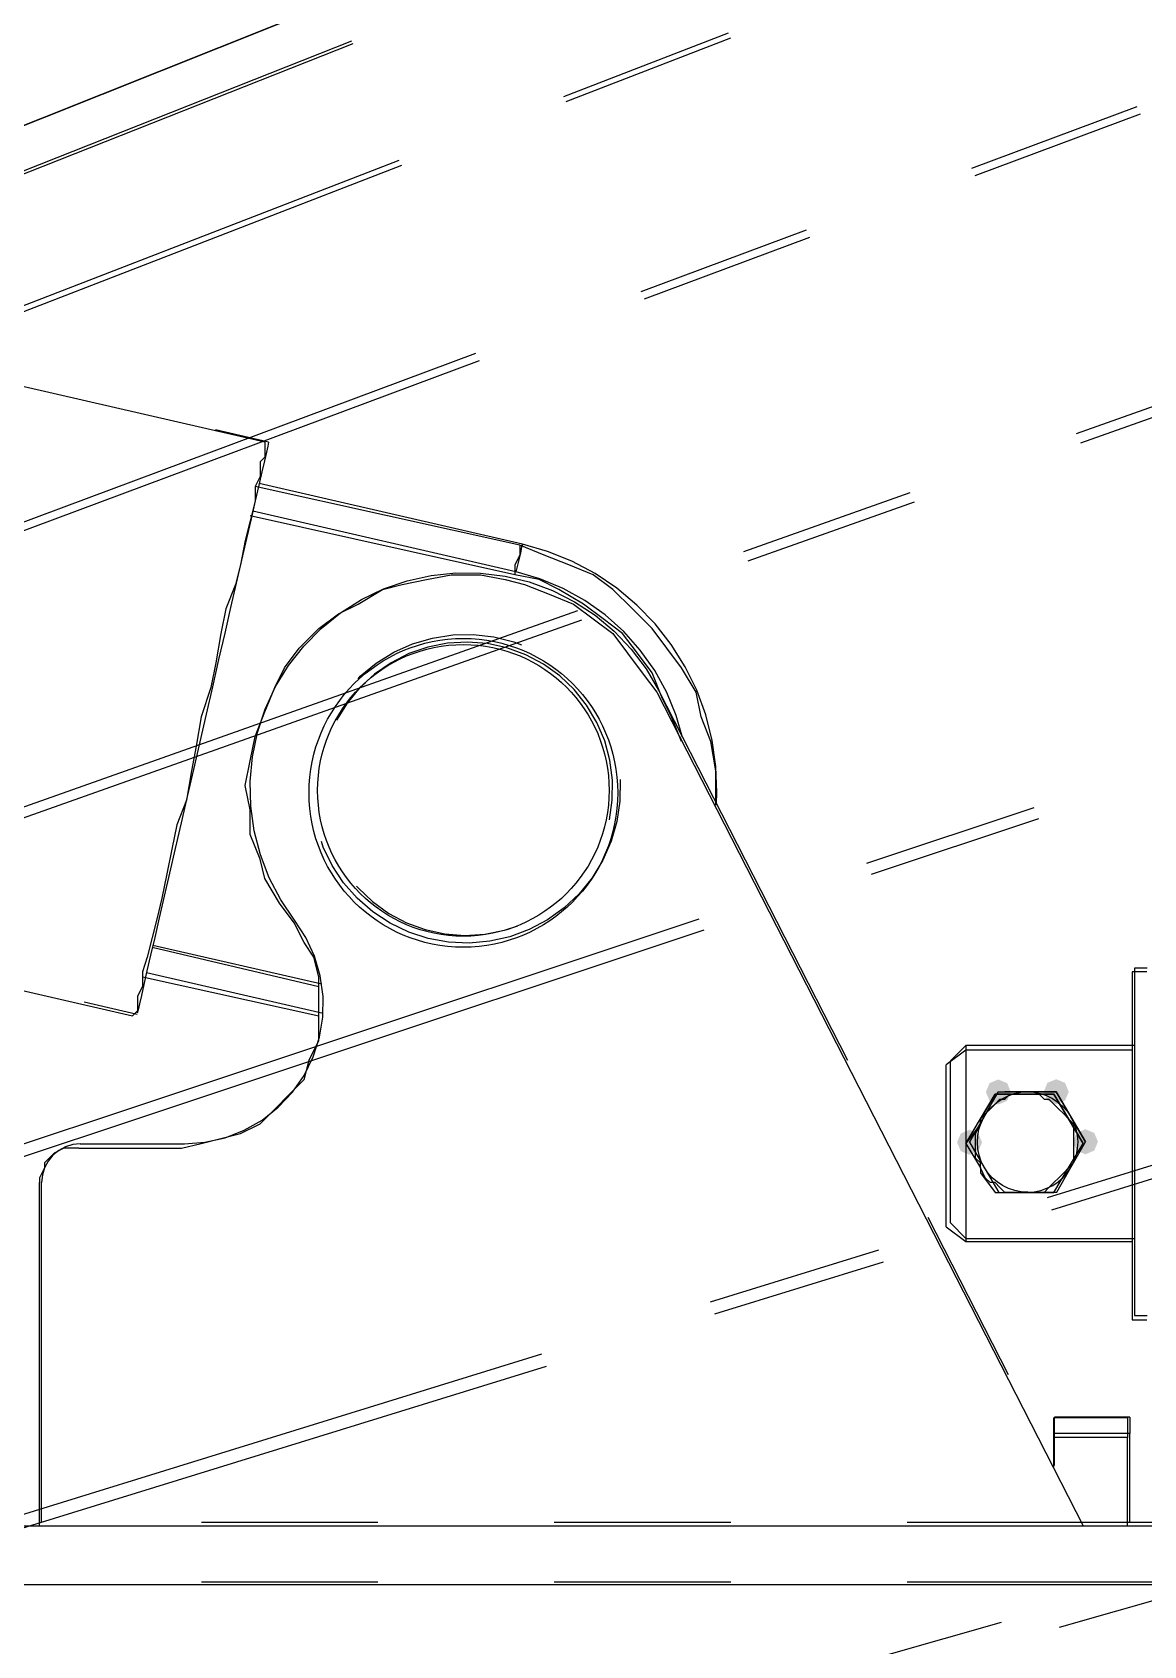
# Model space of a CAD drawing. Extents: x 3 to 592, y 5 to 207.
# Drawn here: x 126.35 to 134.35, y 49.8 to 61.41 of the extents above; entities that cross this region are included whole.
import ezdxf

# ---------------------------------------------------------------- set-up
doc = ezdxf.new("R2010")
doc.units = 0
doc.layers.get('0').update_dxf_attribs({"linetype": 'CONTINUOUS'})

msp = doc.modelspace()

# ---------------------------------------------------------------- hatches: boundary and pattern name
h = msp.add_hatch(color=7)
h.dxf.hatch_style = 2
h.paths.add_polyline_path([(133.629859, 53.782313), (133.656284, 53.845846), (133.719817, 53.872271), (133.78335, 53.845846), (133.809775, 53.782313), (133.78335, 53.718427), (133.719817, 53.692002), (133.656284, 53.718427)])
h = msp.add_hatch(color=7)
h.dxf.hatch_style = 2
h.paths.add_polyline_path([(133.629859, 53.782313), (133.656284, 53.845846), (133.719817, 53.872271), (133.78335, 53.845846), (133.809775, 53.782313), (133.78335, 53.718427), (133.719817, 53.692002), (133.656284, 53.718427)])
h = msp.add_hatch(color=7)
h.dxf.hatch_style = 2
h.paths.add_polyline_path([(133.629859, 53.782313), (133.656284, 53.845846), (133.719817, 53.872271), (133.78335, 53.845846), (133.809775, 53.782313), (133.78335, 53.718427), (133.719817, 53.692002), (133.656284, 53.718427)])
h = msp.add_hatch(color=7)
h.dxf.hatch_style = 2
h.paths.add_polyline_path([(133.629859, 53.782313), (133.656284, 53.845846), (133.719817, 53.872271), (133.78335, 53.845846), (133.809775, 53.782313), (133.78335, 53.718427), (133.719817, 53.692002), (133.656284, 53.718427)])
h = msp.add_hatch(color=7)
h.dxf.hatch_style = 2
h.paths.add_polyline_path([(133.212911, 53.780372), (133.239336, 53.843906), (133.302869, 53.870331), (133.366402, 53.843906), (133.392827, 53.780372), (133.366402, 53.716487), (133.302869, 53.690061), (133.239336, 53.716487)])
h = msp.add_hatch(color=7)
h.dxf.hatch_style = 2
h.paths.add_polyline_path([(133.212911, 53.780372), (133.239336, 53.843906), (133.302869, 53.870331), (133.366402, 53.843906), (133.392827, 53.780372), (133.366402, 53.716487), (133.302869, 53.690061), (133.239336, 53.716487)])
h = msp.add_hatch(color=7)
h.dxf.hatch_style = 2
h.paths.add_polyline_path([(133.212911, 53.780372), (133.239336, 53.843906), (133.302869, 53.870331), (133.366402, 53.843906), (133.392827, 53.780372), (133.366402, 53.716487), (133.302869, 53.690061), (133.239336, 53.716487)])
h = msp.add_hatch(color=7)
h.dxf.hatch_style = 2
h.paths.add_polyline_path([(133.212911, 53.780372), (133.239336, 53.843906), (133.302869, 53.870331), (133.366402, 53.843906), (133.392827, 53.780372), (133.366402, 53.716487), (133.302869, 53.690061), (133.239336, 53.716487)])
h = msp.add_hatch(color=7)
h.dxf.hatch_style = 2
h.paths.add_polyline_path([(133.006077, 53.418317), (133.032502, 53.48185), (133.096035, 53.508275), (133.159568, 53.48185), (133.185994, 53.418317), (133.159568, 53.354431), (133.096035, 53.328006), (133.032502, 53.354431)])
h = msp.add_hatch(color=7)
h.dxf.hatch_style = 2
h.paths.add_polyline_path([(133.006077, 53.418317), (133.032502, 53.48185), (133.096035, 53.508275), (133.159568, 53.48185), (133.185994, 53.418317), (133.159568, 53.354431), (133.096035, 53.328006), (133.032502, 53.354431)])
h = msp.add_hatch(color=7)
h.dxf.hatch_style = 2
h.paths.add_polyline_path([(133.006077, 53.418317), (133.032502, 53.48185), (133.096035, 53.508275), (133.159568, 53.48185), (133.185994, 53.418317), (133.159568, 53.354431), (133.096035, 53.328006), (133.032502, 53.354431)])
h = msp.add_hatch(color=7)
h.dxf.hatch_style = 2
h.paths.add_polyline_path([(133.006077, 53.418317), (133.032502, 53.48185), (133.096035, 53.508275), (133.159568, 53.48185), (133.185994, 53.418317), (133.159568, 53.354431), (133.096035, 53.328006), (133.032502, 53.354431)])
h = msp.add_hatch(color=7)
h.dxf.hatch_style = 2
h.paths.add_polyline_path([(133.840008, 53.422162), (133.866434, 53.485695), (133.929967, 53.51212), (133.9935, 53.485695), (134.019925, 53.422162), (133.9935, 53.358276), (133.929967, 53.331851), (133.866434, 53.358276)])
h = msp.add_hatch(color=7)
h.dxf.hatch_style = 2
h.paths.add_polyline_path([(133.840008, 53.422162), (133.866434, 53.485695), (133.929967, 53.51212), (133.9935, 53.485695), (134.019925, 53.422162), (133.9935, 53.358276), (133.929967, 53.331851), (133.866434, 53.358276)])
h = msp.add_hatch(color=7)
h.dxf.hatch_style = 2
h.paths.add_polyline_path([(133.840008, 53.422162), (133.866434, 53.485695), (133.929967, 53.51212), (133.9935, 53.485695), (134.019925, 53.422162), (133.9935, 53.358276), (133.929967, 53.331851), (133.866434, 53.358276)])
h = msp.add_hatch(color=7)
h.dxf.hatch_style = 2
h.paths.add_polyline_path([(133.840008, 53.422162), (133.866434, 53.485695), (133.929967, 53.51212), (133.9935, 53.485695), (134.019925, 53.422162), (133.9935, 53.358276), (133.929967, 53.331851), (133.866434, 53.358276)])

# ---------------------------------------------------------------- linework, layer by layer
at = {"color": 7}
for points in [[(128.023056, 58.455278), (108.690833, 62.900278)], [(122.635938, 59.280516), (128.53479, 61.63127)], [(122.635938, 59.280516), (128.53479, 61.63127)], [(128.53567, 61.628638), (122.636818, 59.277884)], [(128.53567, 61.628638), (122.636818, 59.277884)], [(122.74441, 59.008092), (128.649291, 61.343662)], [(122.74441, 59.008092), (128.649291, 61.343662)], [(128.657201, 61.323783), (122.75232, 58.988213)], [(128.657201, 61.323783), (122.75232, 58.988213)], [(130.175142, 60.944122), (131.359622, 61.402279)], [(130.175142, 60.944122), (131.359622, 61.402279)], [(131.375052, 61.363258), (130.19057, 60.905105)], [(131.375052, 61.363258), (130.19057, 60.905105)], [(133.112135, 60.428005), (134.302117, 60.871674)], [(133.112135, 60.428005), (134.302117, 60.871674)], [(134.324297, 60.81546), (133.134315, 60.371791)], [(134.324297, 60.81546), (133.134315, 60.371791)], [(123.068263, 58.195182), (128.990662, 60.485966)], [(123.068263, 58.195182), (128.990662, 60.485966)], [(129.006089, 60.446951), (123.083683, 58.156186)], [(129.006089, 60.446951), (123.083683, 58.156186)], [(130.73217, 59.540668), (131.922152, 59.984336)], [(130.73217, 59.540668), (131.922152, 59.984336)], [(131.944333, 59.928122), (130.75435, 59.484453)], [(131.944333, 59.928122), (130.75435, 59.484453)], [(123.592276, 56.878655), (129.542188, 59.096999)], [(123.592276, 56.878655), (129.542188, 59.096999)], [(129.564368, 59.040785), (123.614456, 56.822441)], [(129.564368, 59.040785), (123.614456, 56.822441)], [(133.865732, 58.518694), (135.062751, 58.943012)], [(133.865732, 58.518694), (135.062751, 58.943012)], [(135.090931, 58.872766), (133.893912, 58.448448)], [(135.090931, 58.872766), (133.893912, 58.448448)], [(107.773611, 58.772778), (127.070556, 54.327778)], [(128.050043, 58.456054), (127.66844, 58.543898)], [(128.050043, 58.456054), (127.66844, 58.543898)], [(128.050043, 58.456054), (127.66844, 58.543898)], [(128.050043, 58.456054), (127.66844, 58.543898)], [(128.023056, 58.455278), (128.023056, 58.42), (128.023056, 58.349444), (127.987778, 58.314167), (127.987778, 58.208333), (127.9525, 58.137778), (127.9525, 58.031944), (127.917222, 57.890833), (127.881944, 57.749722), (127.846667, 57.573333), (127.811389, 57.432222), (127.740833, 57.255833), (127.705556, 57.079444), (127.670278, 56.867778), (127.635, 56.691389), (127.564444, 56.479722), (127.529167, 56.268056), (127.493889, 56.091667), (127.458611, 55.88), (127.388056, 55.703611), (127.352778, 55.527222), (127.3175, 55.350833), (127.282222, 55.174444), (127.246944, 55.033333), (127.211667, 54.892222), (127.176389, 54.751111), (127.141111, 54.645278), (127.141111, 54.539444), (127.105833, 54.468889), (127.105833, 54.398333), (127.105833, 54.363056), (127.070556, 54.327778)], [(128.050043, 58.456054), (128.04334, 58.426773), (128.033462, 58.383734), (128.019351, 58.322351), (128.001007, 58.242976), (127.978782, 58.146315), (127.952676, 58.033426), (127.923396, 57.905368), (127.890588, 57.762846), (127.854957, 57.607976), (127.816504, 57.441818), (127.775935, 57.265782), (127.733601, 57.081632), (127.689857, 56.891132), (127.645054, 56.696046), (127.599193, 56.498137), (127.553685, 56.299523), (127.508176, 56.101615), (127.463021, 55.906529), (127.419276, 55.716029), (127.376943, 55.531879), (127.336374, 55.355843), (127.297921, 55.189332), (127.26229, 55.034462), (127.229835, 54.892293), (127.200201, 54.764234), (127.174096, 54.650993), (127.151871, 54.554684), (127.133526, 54.475309), (127.119415, 54.413573), (127.109538, 54.370887), (127.104246, 54.346898)], [(128.050043, 58.456054), (128.04334, 58.426773), (128.033462, 58.383734), (128.019351, 58.322351), (128.001007, 58.242976), (127.978782, 58.146315), (127.952676, 58.033426), (127.923396, 57.905368), (127.890588, 57.762846), (127.854957, 57.607976), (127.816504, 57.441818), (127.775935, 57.265782), (127.733601, 57.081632), (127.689857, 56.891132), (127.645054, 56.696046), (127.599193, 56.498137), (127.553685, 56.299523), (127.508176, 56.101615), (127.463021, 55.906529), (127.419276, 55.716029), (127.376943, 55.531879), (127.336374, 55.355843), (127.297921, 55.189332), (127.26229, 55.034462), (127.229835, 54.892293), (127.200201, 54.764234), (127.174096, 54.650993), (127.151871, 54.554684), (127.133526, 54.475309), (127.119415, 54.413573), (127.109538, 54.370887), (127.104246, 54.346898)], [(128.050043, 58.456054), (128.04334, 58.426773), (128.033462, 58.383734), (128.019351, 58.322351), (128.001007, 58.242976), (127.978782, 58.146315), (127.952676, 58.033426), (127.923396, 57.905368), (127.890588, 57.762846), (127.854957, 57.607976), (127.816504, 57.441818), (127.775935, 57.265782), (127.733601, 57.081632), (127.689857, 56.891132), (127.645054, 56.696046), (127.599193, 56.498137), (127.553685, 56.299523), (127.508176, 56.101615), (127.463021, 55.906529), (127.419276, 55.716029), (127.376943, 55.531879), (127.336374, 55.355843), (127.297921, 55.189332), (127.26229, 55.034462), (127.229835, 54.892293), (127.200201, 54.764234), (127.174096, 54.650993), (127.151871, 54.554684), (127.133526, 54.475309), (127.119415, 54.413573), (127.109538, 54.370887), (127.104246, 54.346898)], [(128.050043, 58.456054), (128.04334, 58.426773), (128.033462, 58.383734), (128.019351, 58.322351), (128.001007, 58.242976), (127.978782, 58.146315), (127.952676, 58.033426), (127.923396, 57.905368), (127.890588, 57.762846), (127.854957, 57.607976), (127.816504, 57.441818), (127.775935, 57.265782), (127.733601, 57.081632), (127.689857, 56.891132), (127.645054, 56.696046), (127.599193, 56.498137), (127.553685, 56.299523), (127.508176, 56.101615), (127.463021, 55.906529), (127.419276, 55.716029), (127.376943, 55.531879), (127.336374, 55.355843), (127.297921, 55.189332), (127.26229, 55.034462), (127.229835, 54.892293), (127.200201, 54.764234), (127.174096, 54.650993), (127.151871, 54.554684), (127.133526, 54.475309), (127.119415, 54.413573), (127.109538, 54.370887), (127.104246, 54.346898)], [(129.8575, 57.714444), (127.9525, 58.137778)], [(129.876374, 57.7221), (127.981604, 58.158133)], [(129.876374, 57.7221), (127.981604, 58.158133)], [(129.876374, 57.7221), (127.981604, 58.158133)], [(129.876374, 57.7221), (127.981604, 58.158133)], [(131.471695, 57.670059), (132.668714, 58.094377)], [(131.471695, 57.670059), (132.668714, 58.094377)], [(129.830654, 57.523486), (127.935884, 57.959519)], [(129.830654, 57.523486), (127.935884, 57.959519)], [(129.830654, 57.523486), (127.935884, 57.959519)], [(129.830654, 57.523486), (127.935884, 57.959519)], [(132.696893, 58.02413), (131.499874, 57.599812)], [(132.696893, 58.02413), (131.499874, 57.599812)], [(129.822222, 57.502778), (127.917222, 57.926111)], [(129.8575, 57.714444), (129.8575, 57.679167), (129.8575, 57.643889), (129.822222, 57.573333), (129.822222, 57.502778)], [(129.876374, 57.7221), (129.871082, 57.699522), (129.86191, 57.660011), (129.848504, 57.601097), (129.830512, 57.523486)], [(129.876374, 57.7221), (129.871082, 57.699522), (129.86191, 57.660011), (129.848504, 57.601097), (129.830512, 57.523486)], [(129.876374, 57.7221), (129.871082, 57.699522), (129.86191, 57.660011), (129.848504, 57.601097), (129.830512, 57.523486)], [(129.876374, 57.7221), (129.871082, 57.699522), (129.86191, 57.660011), (129.848504, 57.601097), (129.830512, 57.523486)], [(131.268611, 55.844722), (131.268611, 55.915278), (131.268611, 56.091667), (131.233333, 56.303333), (131.162778, 56.479722), (131.1275, 56.656111), (131.021667, 56.8325), (130.915833, 56.973611), (130.81, 57.114722), (130.668889, 57.255833), (130.527778, 57.396944), (130.386667, 57.502778), (130.210278, 57.573333), (130.033889, 57.643889), (129.8575, 57.714444)], [(131.273656, 55.854282), (131.276831, 55.934716), (131.269775, 56.123452), (131.242964, 56.310424), (131.197103, 56.493516), (131.132192, 56.67061), (131.049289, 56.840296), (130.948748, 57.000457), (130.832331, 57.148977), (130.701098, 57.284444), (130.556459, 57.405799), (130.399825, 57.51128), (130.232961, 57.599474), (130.057984, 57.67003), (129.876303, 57.722241)], [(131.273656, 55.854282), (131.276831, 55.934716), (131.269775, 56.123452), (131.242964, 56.310424), (131.197103, 56.493516), (131.132192, 56.67061), (131.049289, 56.840296), (130.948748, 57.000457), (130.832331, 57.148977), (130.701098, 57.284444), (130.556459, 57.405799), (130.399825, 57.51128), (130.232961, 57.599474), (130.057984, 57.67003), (129.876303, 57.722241)], [(131.273656, 55.854282), (131.276831, 55.934716), (131.269775, 56.123452), (131.242964, 56.310424), (131.197103, 56.493516), (131.132192, 56.67061), (131.049289, 56.840296), (130.948748, 57.000457), (130.832331, 57.148977), (130.701098, 57.284444), (130.556459, 57.405799), (130.399825, 57.51128), (130.232961, 57.599474), (130.057984, 57.67003), (129.876303, 57.722241)], [(131.273656, 55.854282), (131.276831, 55.934716), (131.269775, 56.123452), (131.242964, 56.310424), (131.197103, 56.493516), (131.132192, 56.67061), (131.049289, 56.840296), (130.948748, 57.000457), (130.832331, 57.148977), (130.701098, 57.284444), (130.556459, 57.405799), (130.399825, 57.51128), (130.232961, 57.599474), (130.057984, 57.67003), (129.876303, 57.722241)], [(128.234722, 54.998056), (128.128889, 55.139167), (128.023056, 55.315556), (127.987778, 55.456667), (127.917222, 55.633056), (127.917222, 55.809444), (127.881944, 55.985833), (127.917222, 56.162222), (127.9525, 56.338611), (128.023056, 56.515), (128.093611, 56.691389), (128.164167, 56.8325), (128.27, 56.973611), (128.411111, 57.114722), (128.552222, 57.220556), (128.693333, 57.291111), (128.869722, 57.396944), (129.010833, 57.432222), (129.187222, 57.4675), (129.363611, 57.502778), (129.575278, 57.502778), (129.751667, 57.4675), (129.892778, 57.432222), (130.069167, 57.361667), (130.245556, 57.291111), (130.386667, 57.185278), (130.527778, 57.079444), (130.633611, 56.938333), (130.739444, 56.797222), (130.845278, 56.656111)], [(128.237156, 55.015694), (128.136967, 55.163156), (128.054417, 55.320847), (127.990212, 55.487006), (127.945409, 55.659514), (127.921067, 55.835903), (127.916481, 56.014056), (127.932709, 56.191503), (127.969045, 56.366128), (128.025137, 56.535108), (128.099926, 56.697033), (128.193059, 56.848728), (128.302773, 56.989133), (128.427656, 57.116133), (128.566651, 57.227964), (128.717287, 57.323214), (128.877801, 57.400472), (129.046076, 57.458681), (129.219995, 57.497486), (129.39709, 57.516183), (129.575242, 57.514772), (129.751984, 57.492547), (129.925198, 57.450567), (130.092415, 57.388831), (130.251517, 57.308397), (130.400037, 57.210325), (130.536915, 57.096025), (130.659329, 56.966556), (130.766573, 56.824386), (130.856531, 56.670575)], [(128.237156, 55.015694), (128.136967, 55.163156), (128.054417, 55.320847), (127.990212, 55.487006), (127.945409, 55.659514), (127.921067, 55.835903), (127.916481, 56.014056), (127.932709, 56.191503), (127.969045, 56.366128), (128.025137, 56.535108), (128.099926, 56.697033), (128.193059, 56.848728), (128.302773, 56.989133), (128.427656, 57.116133), (128.566651, 57.227964), (128.717287, 57.323214), (128.877801, 57.400472), (129.046076, 57.458681), (129.219995, 57.497486), (129.39709, 57.516183), (129.575242, 57.514772), (129.751984, 57.492547), (129.925198, 57.450567), (130.092415, 57.388831), (130.251517, 57.308397), (130.400037, 57.210325), (130.536915, 57.096025), (130.659329, 56.966556), (130.766573, 56.824386), (130.856531, 56.670575)], [(128.237156, 55.015694), (128.136967, 55.163156), (128.054417, 55.320847), (127.990212, 55.487006), (127.945409, 55.659514), (127.921067, 55.835903), (127.916481, 56.014056), (127.932709, 56.191503), (127.969045, 56.366128), (128.025137, 56.535108), (128.099926, 56.697033), (128.193059, 56.848728), (128.302773, 56.989133), (128.427656, 57.116133), (128.566651, 57.227964), (128.717287, 57.323214), (128.877801, 57.400472), (129.046076, 57.458681), (129.219995, 57.497486), (129.39709, 57.516183), (129.575242, 57.514772), (129.751984, 57.492547), (129.925198, 57.450567), (130.092415, 57.388831), (130.251517, 57.308397), (130.400037, 57.210325), (130.536915, 57.096025), (130.659329, 56.966556), (130.766573, 56.824386), (130.856531, 56.670575)], [(128.237156, 55.015694), (128.136967, 55.163156), (128.054417, 55.320847), (127.990212, 55.487006), (127.945409, 55.659514), (127.921067, 55.835903), (127.916481, 56.014056), (127.932709, 56.191503), (127.969045, 56.366128), (128.025137, 56.535108), (128.099926, 56.697033), (128.193059, 56.848728), (128.302773, 56.989133), (128.427656, 57.116133), (128.566651, 57.227964), (128.717287, 57.323214), (128.877801, 57.400472), (129.046076, 57.458681), (129.219995, 57.497486), (129.39709, 57.516183), (129.575242, 57.514772), (129.751984, 57.492547), (129.925198, 57.450567), (130.092415, 57.388831), (130.251517, 57.308397), (130.400037, 57.210325), (130.536915, 57.096025), (130.659329, 56.966556), (130.766573, 56.824386), (130.856531, 56.670575)], [(131.021667, 56.303333), (130.951111, 56.479722), (130.880556, 56.620833), (130.81, 56.797222), (130.704167, 56.938333), (130.598333, 57.079444), (130.457222, 57.185278), (130.316111, 57.291111), (130.139722, 57.396944), (129.998611, 57.4675), (129.822222, 57.502778)], [(131.030274, 56.330462), (130.984061, 56.488859), (130.915622, 56.655018), (130.829191, 56.812356), (130.725474, 56.958759), (130.605883, 57.093168), (130.47218, 57.213112), (130.32613, 57.317181), (130.169144, 57.404317), (130.003338, 57.473462), (129.83083, 57.523556)], [(131.030274, 56.330462), (130.984061, 56.488859), (130.915622, 56.655018), (130.829191, 56.812356), (130.725474, 56.958759), (130.605883, 57.093168), (130.47218, 57.213112), (130.32613, 57.317181), (130.169144, 57.404317), (130.003338, 57.473462), (129.83083, 57.523556)], [(131.030274, 56.330462), (130.984061, 56.488859), (130.915622, 56.655018), (130.829191, 56.812356), (130.725474, 56.958759), (130.605883, 57.093168), (130.47218, 57.213112), (130.32613, 57.317181), (130.169144, 57.404317), (130.003338, 57.473462), (129.83083, 57.523556)], [(131.030274, 56.330462), (130.984061, 56.488859), (130.915622, 56.655018), (130.829191, 56.812356), (130.725474, 56.958759), (130.605883, 57.093168), (130.47218, 57.213112), (130.32613, 57.317181), (130.169144, 57.404317), (130.003338, 57.473462), (129.83083, 57.523556)], [(124.289581, 55.124152), (130.274676, 57.245741)], [(124.289581, 55.124152), (130.274676, 57.245741)], [(130.302855, 57.175495), (124.31776, 55.053905)], [(130.302855, 57.175495), (124.31776, 55.053905)], [(130.502801, 55.738324), (130.523615, 55.880847), (130.525026, 56.02478), (130.506682, 56.167655), (130.469287, 56.307002), (130.412843, 56.439647), (130.339112, 56.563472), (130.249507, 56.676008), (130.145084, 56.775138), (130.027962, 56.859452), (129.900609, 56.926833), (129.765496, 56.976222), (129.624737, 57.006913), (129.481157, 57.018202), (129.337223, 57.009383), (129.195759, 56.981513), (129.059587, 56.934594), (128.931176, 56.86933), (128.812643, 56.787486), (128.706457, 56.690119), (128.614734, 56.578994), (128.538534, 56.45658)], [(130.502801, 55.738324), (130.523615, 55.880847), (130.525026, 56.02478), (130.506682, 56.167655), (130.469287, 56.307002), (130.412843, 56.439647), (130.339112, 56.563472), (130.249507, 56.676008), (130.145084, 56.775138), (130.027962, 56.859452), (129.900609, 56.926833), (129.765496, 56.976222), (129.624737, 57.006913), (129.481157, 57.018202), (129.337223, 57.009383), (129.195759, 56.981513), (129.059587, 56.934594), (128.931176, 56.86933), (128.812643, 56.787486), (128.706457, 56.690119), (128.614734, 56.578994), (128.538534, 56.45658)], [(130.502801, 55.738324), (130.523615, 55.880847), (130.525026, 56.02478), (130.506682, 56.167655), (130.469287, 56.307002), (130.412843, 56.439647), (130.339112, 56.563472), (130.249507, 56.676008), (130.145084, 56.775138), (130.027962, 56.859452), (129.900609, 56.926833), (129.765496, 56.976222), (129.624737, 57.006913), (129.481157, 57.018202), (129.337223, 57.009383), (129.195759, 56.981513), (129.059587, 56.934594), (128.931176, 56.86933), (128.812643, 56.787486), (128.706457, 56.690119), (128.614734, 56.578994), (128.538534, 56.45658)], [(130.502801, 55.738324), (130.523615, 55.880847), (130.525026, 56.02478), (130.506682, 56.167655), (130.469287, 56.307002), (130.412843, 56.439647), (130.339112, 56.563472), (130.249507, 56.676008), (130.145084, 56.775138), (130.027962, 56.859452), (129.900609, 56.926833), (129.765496, 56.976222), (129.624737, 57.006913), (129.481157, 57.018202), (129.337223, 57.009383), (129.195759, 56.981513), (129.059587, 56.934594), (128.931176, 56.86933), (128.812643, 56.787486), (128.706457, 56.690119), (128.614734, 56.578994), (128.538534, 56.45658)], [(128.693663, 56.753992), (128.709949, 56.771469), (128.824249, 56.866014), (128.950544, 56.943978), (129.08601, 57.004656), (129.228533, 57.046636), (129.374935, 57.069567), (129.523455, 57.072389), (129.670916, 57.055456), (129.814849, 57.019119), (129.869398, 56.997356)], [(128.693663, 56.753992), (128.709949, 56.771469), (128.824249, 56.866014), (128.950544, 56.943978), (129.08601, 57.004656), (129.228533, 57.046636), (129.374935, 57.069567), (129.523455, 57.072389), (129.670916, 57.055456), (129.814849, 57.019119), (129.869398, 56.997356)], [(128.693663, 56.753992), (128.709949, 56.771469), (128.824249, 56.866014), (128.950544, 56.943978), (129.08601, 57.004656), (129.228533, 57.046636), (129.374935, 57.069567), (129.523455, 57.072389), (129.670916, 57.055456), (129.814849, 57.019119), (129.869398, 56.997356)], [(128.693663, 56.753992), (128.709949, 56.771469), (128.824249, 56.866014), (128.950544, 56.943978), (129.08601, 57.004656), (129.228533, 57.046636), (129.374935, 57.069567), (129.523455, 57.072389), (129.670916, 57.055456), (129.814849, 57.019119), (129.869398, 56.997356)], [(130.856461, 56.670504), (132.216664, 54.009231)], [(130.856461, 56.670504), (132.216664, 54.009231)], [(130.856461, 56.670504), (132.216664, 54.009231)], [(130.856461, 56.670504), (132.216664, 54.009231)], [(130.845278, 56.656111), (133.914444, 50.658889)], [(130.57989, 56.028836), (130.578966, 55.873297), (130.557094, 55.726542)], [(130.57989, 56.028836), (130.578966, 55.873297), (130.557094, 55.726542)], [(130.57989, 56.028836), (130.578966, 55.873297), (130.557094, 55.726542)], [(130.57989, 56.028836), (130.578966, 55.873297), (130.557094, 55.726542)], [(132.35507, 55.426108), (133.560086, 55.827151)], [(132.35507, 55.426108), (133.560086, 55.827151)], [(133.592598, 55.746007), (132.387581, 55.344964)], [(133.592598, 55.746007), (132.387581, 55.344964)], [(130.557094, 55.726542), (130.515819, 55.584019), (130.456199, 55.4482), (130.378941, 55.321553), (130.285102, 55.206194), (130.177152, 55.104594), (130.056502, 55.018164), (129.925269, 54.948314), (129.786274, 54.896808), (129.641282, 54.864706), (129.493469, 54.851653), (129.345302, 54.858708), (129.199252, 54.885167), (129.058141, 54.931028), (128.924085, 54.995586), (128.80026, 55.077078), (128.688077, 55.174444), (128.590005, 55.285922), (128.507807, 55.409394), (128.442544, 55.542744), (128.429384, 55.582523)], [(130.557094, 55.726542), (130.515819, 55.584019), (130.456199, 55.4482), (130.378941, 55.321553), (130.285102, 55.206194), (130.177152, 55.104594), (130.056502, 55.018164), (129.925269, 54.948314), (129.786274, 54.896808), (129.641282, 54.864706), (129.493469, 54.851653), (129.345302, 54.858708), (129.199252, 54.885167), (129.058141, 54.931028), (128.924085, 54.995586), (128.80026, 55.077078), (128.688077, 55.174444), (128.590005, 55.285922), (128.507807, 55.409394), (128.442544, 55.542744), (128.429384, 55.582523)], [(130.557094, 55.726542), (130.515819, 55.584019), (130.456199, 55.4482), (130.378941, 55.321553), (130.285102, 55.206194), (130.177152, 55.104594), (130.056502, 55.018164), (129.925269, 54.948314), (129.786274, 54.896808), (129.641282, 54.864706), (129.493469, 54.851653), (129.345302, 54.858708), (129.199252, 54.885167), (129.058141, 54.931028), (128.924085, 54.995586), (128.80026, 55.077078), (128.688077, 55.174444), (128.590005, 55.285922), (128.507807, 55.409394), (128.442544, 55.542744), (128.429384, 55.582523)], [(130.557094, 55.726542), (130.515819, 55.584019), (130.456199, 55.4482), (130.378941, 55.321553), (130.285102, 55.206194), (130.177152, 55.104594), (130.056502, 55.018164), (129.925269, 54.948314), (129.786274, 54.896808), (129.641282, 54.864706), (129.493469, 54.851653), (129.345302, 54.858708), (129.199252, 54.885167), (129.058141, 54.931028), (128.924085, 54.995586), (128.80026, 55.077078), (128.688077, 55.174444), (128.590005, 55.285922), (128.507807, 55.409394), (128.442544, 55.542744), (128.429384, 55.582523)], [(128.683524, 55.26142), (128.693404, 55.249022), (128.797826, 55.149891), (128.914596, 55.065577), (129.041948, 54.998197), (129.177415, 54.948808), (129.318173, 54.918116), (129.461754, 54.90718), (129.605334, 54.915647), (129.746798, 54.943516), (129.84304, 54.976677)], [(128.683524, 55.26142), (128.693404, 55.249022), (128.797826, 55.149891), (128.914596, 55.065577), (129.041948, 54.998197), (129.177415, 54.948808), (129.318173, 54.918116), (129.461754, 54.90718), (129.605334, 54.915647), (129.746798, 54.943516), (129.84304, 54.976677)], [(128.683524, 55.26142), (128.693404, 55.249022), (128.797826, 55.149891), (128.914596, 55.065577), (129.041948, 54.998197), (129.177415, 54.948808), (129.318173, 54.918116), (129.461754, 54.90718), (129.605334, 54.915647), (129.746798, 54.943516), (129.84304, 54.976677)], [(128.683524, 55.26142), (128.693404, 55.249022), (128.797826, 55.149891), (128.914596, 55.065577), (129.041948, 54.998197), (129.177415, 54.948808), (129.318173, 54.918116), (129.461754, 54.90718), (129.605334, 54.915647), (129.746798, 54.943516), (129.84304, 54.976677)], [(125.124971, 53.019852), (131.150053, 55.025065)], [(125.124971, 53.019852), (131.150053, 55.025065)], [(131.182565, 54.943922), (125.157483, 52.938708)], [(131.182565, 54.943922), (125.157483, 52.938708)], [(127.423333, 53.375278), (127.564444, 53.410556), (127.705556, 53.445833), (127.846667, 53.481111), (127.987778, 53.551667), (128.093611, 53.6575), (128.199444, 53.763333), (128.305278, 53.869167), (128.340556, 54.010278), (128.411111, 54.151389), (128.411111, 54.2925), (128.411111, 54.433611), (128.411111, 54.61), (128.375833, 54.751111), (128.305278, 54.856944), (128.234722, 54.998056)], [(127.443759, 53.407028), (127.591573, 53.417964), (127.736212, 53.450772), (127.874148, 53.504394), (128.002912, 53.578125), (128.119329, 53.669847), (128.220929, 53.777797), (128.305242, 53.899506), (128.370859, 54.032503), (128.416015, 54.173614), (128.440004, 54.319664), (128.441767, 54.468183), (128.422012, 54.614939), (128.380384, 54.757108), (128.318295, 54.891869), (128.237156, 55.015694)], [(127.443759, 53.407028), (127.591573, 53.417964), (127.736212, 53.450772), (127.874148, 53.504394), (128.002912, 53.578125), (128.119329, 53.669847), (128.220929, 53.777797), (128.305242, 53.899506), (128.370859, 54.032503), (128.416015, 54.173614), (128.440004, 54.319664), (128.441767, 54.468183), (128.422012, 54.614939), (128.380384, 54.757108), (128.318295, 54.891869), (128.237156, 55.015694)], [(127.443759, 53.407028), (127.591573, 53.417964), (127.736212, 53.450772), (127.874148, 53.504394), (128.002912, 53.578125), (128.119329, 53.669847), (128.220929, 53.777797), (128.305242, 53.899506), (128.370859, 54.032503), (128.416015, 54.173614), (128.440004, 54.319664), (128.441767, 54.468183), (128.422012, 54.614939), (128.380384, 54.757108), (128.318295, 54.891869), (128.237156, 55.015694)], [(127.443759, 53.407028), (127.591573, 53.417964), (127.736212, 53.450772), (127.874148, 53.504394), (128.002912, 53.578125), (128.119329, 53.669847), (128.220929, 53.777797), (128.305242, 53.899506), (128.370859, 54.032503), (128.416015, 54.173614), (128.440004, 54.319664), (128.441767, 54.468183), (128.422012, 54.614939), (128.380384, 54.757108), (128.318295, 54.891869), (128.237156, 55.015694)], [(127.211667, 54.821667), (128.411111, 54.539444)], [(127.217135, 54.837824), (128.432101, 54.558071)], [(127.217135, 54.837824), (128.432101, 54.558071)], [(127.217135, 54.837824), (128.432101, 54.558071)], [(127.217135, 54.837824), (128.432101, 54.558071)], [(127.141111, 54.61), (128.411111, 54.327778)], [(127.171415, 54.63921), (128.441768, 54.346757)], [(127.171415, 54.63921), (128.441768, 54.346757)], [(127.171415, 54.63921), (128.441768, 54.346757)], [(127.171415, 54.63921), (128.441768, 54.346757)], [(134.373056, 54.645278), (134.267222, 54.645278)], [(134.267222, 54.645278), (134.267222, 54.61), (134.267222, 54.574722), (134.267222, 54.504167), (134.267222, 54.433611), (134.267222, 54.327778), (134.267222, 54.221944), (134.267222, 54.080833), (134.267222, 53.939722), (134.267222, 53.798611), (134.267222, 53.6575), (134.267222, 53.516389)], [(134.283379, 54.670889), (134.283379, 54.63667), (134.283379, 54.590456), (134.283379, 54.525898), (134.283379, 54.444053), (134.283379, 54.345981), (134.283379, 54.233445), (134.283379, 54.107856), (134.283379, 53.971331), (134.283379, 53.826339), (134.283379, 53.674998), (134.283379, 53.519776)], [(134.283379, 54.670889), (134.283379, 54.63667), (134.283379, 54.590456), (134.283379, 54.525898), (134.283379, 54.444053), (134.283379, 54.345981), (134.283379, 54.233445), (134.283379, 54.107856), (134.283379, 53.971331), (134.283379, 53.826339), (134.283379, 53.674998), (134.283379, 53.519776)], [(134.283379, 54.670889), (134.283379, 54.63667), (134.283379, 54.590456), (134.283379, 54.525898), (134.283379, 54.444053), (134.283379, 54.345981), (134.283379, 54.233445), (134.283379, 54.107856), (134.283379, 53.971331), (134.283379, 53.826339), (134.283379, 53.674998), (134.283379, 53.519776)], [(134.283379, 54.670889), (134.283379, 54.63667), (134.283379, 54.590456), (134.283379, 54.525898), (134.283379, 54.444053), (134.283379, 54.345981), (134.283379, 54.233445), (134.283379, 54.107856), (134.283379, 53.971331), (134.283379, 53.826339), (134.283379, 53.674998), (134.283379, 53.519776)], [(134.374114, 54.670889), (134.28345, 54.670889)], [(134.374114, 54.670889), (134.28345, 54.670889)], [(134.374114, 54.670889), (134.28345, 54.670889)], [(134.374114, 54.670889), (134.28345, 54.670889)], [(126.721105, 54.429273), (127.103011, 54.34136)], [(126.721105, 54.429273), (127.103011, 54.34136)], [(126.721105, 54.429273), (127.103011, 54.34136)], [(126.721105, 54.429273), (127.103011, 54.34136)], [(133.068554, 54.115335), (132.957429, 54.00421)], [(133.068554, 54.115335), (132.957429, 54.00421)], [(133.068554, 54.115335), (132.957429, 54.00421)], [(133.068554, 54.115335), (132.957429, 54.00421)], [(134.283379, 54.115335), (133.068413, 54.115335)], [(134.283379, 54.115335), (133.068413, 54.115335)], [(134.283379, 54.115335), (133.068413, 54.115335)], [(134.283379, 54.115335), (133.068413, 54.115335)], [(133.068554, 54.115335), (133.068554, 54.105104), (133.068554, 54.075471), (133.068554, 54.026788), (133.068554, 53.960818), (133.068554, 53.879327), (133.068554, 53.784429), (133.068554, 53.679302), (133.068554, 53.566413), (133.068554, 53.449643), (133.068554, 53.332168), (133.068554, 53.21681), (133.068554, 53.107802), (133.068554, 53.00726), (133.068554, 52.919066), (133.068554, 52.845335), (133.068554, 52.787832), (133.068554, 52.748674), (133.068554, 52.728918)], [(133.068554, 54.115335), (133.068554, 54.105104), (133.068554, 54.075471), (133.068554, 54.026788), (133.068554, 53.960818), (133.068554, 53.879327), (133.068554, 53.784429), (133.068554, 53.679302), (133.068554, 53.566413), (133.068554, 53.449643), (133.068554, 53.332168), (133.068554, 53.21681), (133.068554, 53.107802), (133.068554, 53.00726), (133.068554, 52.919066), (133.068554, 52.845335), (133.068554, 52.787832), (133.068554, 52.748674), (133.068554, 52.728918)], [(133.068554, 54.115335), (133.068554, 54.105104), (133.068554, 54.075471), (133.068554, 54.026788), (133.068554, 53.960818), (133.068554, 53.879327), (133.068554, 53.784429), (133.068554, 53.679302), (133.068554, 53.566413), (133.068554, 53.449643), (133.068554, 53.332168), (133.068554, 53.21681), (133.068554, 53.107802), (133.068554, 53.00726), (133.068554, 52.919066), (133.068554, 52.845335), (133.068554, 52.787832), (133.068554, 52.748674), (133.068554, 52.728918)], [(133.068554, 54.115335), (133.068554, 54.105104), (133.068554, 54.075471), (133.068554, 54.026788), (133.068554, 53.960818), (133.068554, 53.879327), (133.068554, 53.784429), (133.068554, 53.679302), (133.068554, 53.566413), (133.068554, 53.449643), (133.068554, 53.332168), (133.068554, 53.21681), (133.068554, 53.107802), (133.068554, 53.00726), (133.068554, 52.919066), (133.068554, 52.845335), (133.068554, 52.787832), (133.068554, 52.748674), (133.068554, 52.728918)], [(133.067778, 54.080833), (132.926667, 53.975)], [(132.957464, 52.837574), (132.957464, 52.876732), (132.957464, 52.92471), (132.957464, 52.989621), (132.957464, 53.068996), (132.957464, 53.160366), (132.957464, 53.260907), (132.957464, 53.366388), (132.957464, 53.474338), (132.957464, 53.580171), (132.957464, 53.68036), (132.957464, 53.772082), (132.957464, 53.851457), (132.957464, 53.916721), (132.957464, 53.964699), (132.957464, 53.994332)], [(132.957464, 52.837574), (132.957464, 52.876732), (132.957464, 52.92471), (132.957464, 52.989621), (132.957464, 53.068996), (132.957464, 53.160366), (132.957464, 53.260907), (132.957464, 53.366388), (132.957464, 53.474338), (132.957464, 53.580171), (132.957464, 53.68036), (132.957464, 53.772082), (132.957464, 53.851457), (132.957464, 53.916721), (132.957464, 53.964699), (132.957464, 53.994332)], [(132.957464, 52.837574), (132.957464, 52.876732), (132.957464, 52.92471), (132.957464, 52.989621), (132.957464, 53.068996), (132.957464, 53.160366), (132.957464, 53.260907), (132.957464, 53.366388), (132.957464, 53.474338), (132.957464, 53.580171), (132.957464, 53.68036), (132.957464, 53.772082), (132.957464, 53.851457), (132.957464, 53.916721), (132.957464, 53.964699), (132.957464, 53.994332)], [(132.957464, 52.837574), (132.957464, 52.876732), (132.957464, 52.92471), (132.957464, 52.989621), (132.957464, 53.068996), (132.957464, 53.160366), (132.957464, 53.260907), (132.957464, 53.366388), (132.957464, 53.474338), (132.957464, 53.580171), (132.957464, 53.68036), (132.957464, 53.772082), (132.957464, 53.851457), (132.957464, 53.916721), (132.957464, 53.964699), (132.957464, 53.994332)], [(134.267222, 54.080833), (133.067778, 54.080833)], [(133.067778, 54.080833), (133.067778, 54.045556), (133.067778, 54.010278), (133.067778, 53.939722), (133.067778, 53.869167), (133.067778, 53.763333), (133.067778, 53.6575), (133.067778, 53.551667), (133.067778, 53.445833), (133.067778, 53.304722), (133.067778, 53.198889), (133.067778, 53.093056), (133.067778, 52.987222), (133.067778, 52.916667), (133.067778, 52.810833), (133.067778, 52.775556), (133.067778, 52.740278), (133.067778, 52.705)], [(132.926667, 52.810833), (132.926667, 52.846111), (132.926667, 52.916667), (132.926667, 52.987222), (132.926667, 53.057778), (132.926667, 53.128333), (132.926667, 53.234167), (132.926667, 53.34), (132.926667, 53.445833), (132.926667, 53.551667), (132.926667, 53.6575), (132.926667, 53.763333), (132.926667, 53.833889), (132.926667, 53.904444), (132.926667, 53.939722), (132.926667, 53.975)], [(133.173611, 53.586944), (133.208889, 53.622222), (133.244167, 53.6575), (133.279444, 53.692778), (133.314722, 53.728056), (133.35, 53.728056), (133.385278, 53.763333), (133.455833, 53.763333), (133.491111, 53.763333)], [(133.279444, 53.763333), (133.173611, 53.586944)], [(133.173611, 53.586944), (133.279444, 53.763333)], [(133.199434, 53.59908), (133.22554, 53.638591), (133.256584, 53.674222), (133.291862, 53.705619), (133.331021, 53.731724), (133.373354, 53.752891), (133.417804, 53.768413), (133.464371, 53.777938), (133.51129, 53.781113)], [(133.199434, 53.59908), (133.22554, 53.638591), (133.256584, 53.674222), (133.291862, 53.705619), (133.331021, 53.731724), (133.373354, 53.752891), (133.417804, 53.768413), (133.464371, 53.777938), (133.51129, 53.781113)], [(133.199434, 53.59908), (133.22554, 53.638591), (133.256584, 53.674222), (133.291862, 53.705619), (133.331021, 53.731724), (133.373354, 53.752891), (133.417804, 53.768413), (133.464371, 53.777938), (133.51129, 53.781113)], [(133.199434, 53.59908), (133.22554, 53.638591), (133.256584, 53.674222), (133.291862, 53.705619), (133.331021, 53.731724), (133.373354, 53.752891), (133.417804, 53.768413), (133.464371, 53.777938), (133.51129, 53.781113)], [(133.199434, 53.599327), (133.302798, 53.780302)], [(133.199434, 53.599327), (133.302798, 53.780302)], [(133.199434, 53.599327), (133.302798, 53.780302)], [(133.199434, 53.599327), (133.302798, 53.780302)], [(133.302869, 53.780161), (133.199505, 53.599186)], [(133.302869, 53.780161), (133.199505, 53.599186)], [(133.302869, 53.780161), (133.199505, 53.599186)], [(133.302869, 53.780161), (133.199505, 53.599186)], [(133.491111, 53.763333), (133.314722, 53.763333), (133.279444, 53.763333)], [(133.279444, 53.763333), (133.491111, 53.763333)], [(133.511325, 53.781113), (133.348695, 53.780408), (133.302834, 53.780055)], [(133.511325, 53.781113), (133.348695, 53.780408), (133.302834, 53.780055)], [(133.511325, 53.781113), (133.348695, 53.780408), (133.302834, 53.780055)], [(133.511325, 53.781113), (133.348695, 53.780408), (133.302834, 53.780055)], [(133.302869, 53.780372), (133.511361, 53.781431)], [(133.302869, 53.780372), (133.511361, 53.781431)], [(133.302869, 53.780372), (133.511361, 53.781431)], [(133.302869, 53.780372), (133.511361, 53.781431)], [(133.491111, 53.763333), (133.526389, 53.763333), (133.596944, 53.763333), (133.632222, 53.728056), (133.6675, 53.728056), (133.702778, 53.692778), (133.738056, 53.6575), (133.773333, 53.622222), (133.808611, 53.586944)], [(133.702778, 53.763333), (133.561667, 53.763333), (133.491111, 53.763333)], [(133.491111, 53.763333), (133.702778, 53.763333)], [(133.511325, 53.781325), (133.719817, 53.782383)], [(133.511325, 53.781325), (133.719817, 53.782383)], [(133.511325, 53.781325), (133.719817, 53.782383)], [(133.511325, 53.781325), (133.719817, 53.782383)], [(133.719817, 53.782101), (133.562478, 53.781396), (133.511325, 53.781043)], [(133.719817, 53.782101), (133.562478, 53.781396), (133.511325, 53.781043)], [(133.719817, 53.782101), (133.562478, 53.781396), (133.511325, 53.781043)], [(133.719817, 53.782101), (133.562478, 53.781396), (133.511325, 53.781043)], [(133.511325, 53.781113), (133.558597, 53.778291), (133.604811, 53.769119), (133.649614, 53.754302), (133.691947, 53.733488), (133.731459, 53.707383), (133.767089, 53.676691), (133.798486, 53.641061), (133.824945, 53.601902)], [(133.511325, 53.781113), (133.558597, 53.778291), (133.604811, 53.769119), (133.649614, 53.754302), (133.691947, 53.733488), (133.731459, 53.707383), (133.767089, 53.676691), (133.798486, 53.641061), (133.824945, 53.601902)], [(133.511325, 53.781113), (133.558597, 53.778291), (133.604811, 53.769119), (133.649614, 53.754302), (133.691947, 53.733488), (133.731459, 53.707383), (133.767089, 53.676691), (133.798486, 53.641061), (133.824945, 53.601902)], [(133.511325, 53.781113), (133.558597, 53.778291), (133.604811, 53.769119), (133.649614, 53.754302), (133.691947, 53.733488), (133.731459, 53.707383), (133.767089, 53.676691), (133.798486, 53.641061), (133.824945, 53.601902)], [(133.808611, 53.586944), (133.702778, 53.763333)], [(133.702778, 53.763333), (133.808611, 53.586944)], [(133.824909, 53.602008), (133.817501, 53.614708), (133.719782, 53.782277)], [(133.824909, 53.602008), (133.817501, 53.614708), (133.719782, 53.782277)], [(133.824909, 53.602008), (133.817501, 53.614708), (133.719782, 53.782277)], [(133.824909, 53.602008), (133.817501, 53.614708), (133.719782, 53.782277)], [(133.719817, 53.782313), (133.824945, 53.602396)], [(133.719817, 53.782313), (133.824945, 53.602396)], [(133.719817, 53.782313), (133.824945, 53.602396)], [(133.719817, 53.782313), (133.824945, 53.602396)], [(133.173611, 53.586944), (133.173611, 53.551667), (133.067778, 53.410556)], [(133.067778, 53.410556), (133.173611, 53.586944)], [(133.096035, 53.418317), (133.199399, 53.599292)], [(133.096035, 53.418317), (133.199399, 53.599292)], [(133.096035, 53.418317), (133.199399, 53.599292)], [(133.096035, 53.418317), (133.199399, 53.599292)], [(133.199434, 53.59908), (133.192026, 53.58638), (133.096071, 53.418105)], [(133.199434, 53.59908), (133.192026, 53.58638), (133.096071, 53.418105)], [(133.199434, 53.59908), (133.192026, 53.58638), (133.096071, 53.418105)], [(133.199434, 53.59908), (133.192026, 53.58638), (133.096071, 53.418105)], [(133.173611, 53.234167), (133.173611, 53.269444), (133.138333, 53.304722), (133.138333, 53.34), (133.138333, 53.410556), (133.138333, 53.445833), (133.138333, 53.481111), (133.173611, 53.551667), (133.173611, 53.586944)], [(133.201128, 53.237977), (133.179961, 53.28031), (133.164792, 53.32476), (133.155267, 53.371327), (133.152092, 53.418246), (133.154914, 53.465518), (133.163733, 53.511732), (133.178903, 53.556535), (133.199364, 53.599221)], [(133.201128, 53.237977), (133.179961, 53.28031), (133.164792, 53.32476), (133.155267, 53.371327), (133.152092, 53.418246), (133.154914, 53.465518), (133.163733, 53.511732), (133.178903, 53.556535), (133.199364, 53.599221)], [(133.201128, 53.237977), (133.179961, 53.28031), (133.164792, 53.32476), (133.155267, 53.371327), (133.152092, 53.418246), (133.154914, 53.465518), (133.163733, 53.511732), (133.178903, 53.556535), (133.199364, 53.599221)], [(133.201128, 53.237977), (133.179961, 53.28031), (133.164792, 53.32476), (133.155267, 53.371327), (133.152092, 53.418246), (133.154914, 53.465518), (133.163733, 53.511732), (133.178903, 53.556535), (133.199364, 53.599221)], [(133.808611, 53.586944), (133.914444, 53.410556)], [(133.914444, 53.410556), (133.808611, 53.586944)], [(133.808611, 53.586944), (133.843889, 53.551667), (133.843889, 53.481111), (133.843889, 53.445833), (133.843889, 53.410556), (133.843889, 53.34), (133.843889, 53.304722), (133.843889, 53.269444), (133.808611, 53.234167)], [(133.929967, 53.42195), (133.824839, 53.601867)], [(133.929967, 53.42195), (133.824839, 53.601867)], [(133.929967, 53.42195), (133.824839, 53.601867)], [(133.929967, 53.42195), (133.824839, 53.601867)], [(133.824909, 53.602255), (133.930037, 53.422338)], [(133.824909, 53.602255), (133.930037, 53.422338)], [(133.824909, 53.602255), (133.930037, 53.422338)], [(133.824909, 53.602255), (133.930037, 53.422338)], [(133.824909, 53.602008), (133.846076, 53.559675), (133.861246, 53.515225), (133.870771, 53.468658), (133.874298, 53.421739), (133.871123, 53.374466), (133.862304, 53.328252), (133.847134, 53.28345), (133.826673, 53.240764)], [(133.824909, 53.602008), (133.846076, 53.559675), (133.861246, 53.515225), (133.870771, 53.468658), (133.874298, 53.421739), (133.871123, 53.374466), (133.862304, 53.328252), (133.847134, 53.28345), (133.826673, 53.240764)], [(133.824909, 53.602008), (133.846076, 53.559675), (133.861246, 53.515225), (133.870771, 53.468658), (133.874298, 53.421739), (133.871123, 53.374466), (133.862304, 53.328252), (133.847134, 53.28345), (133.826673, 53.240764)], [(133.824909, 53.602008), (133.846076, 53.559675), (133.861246, 53.515225), (133.870771, 53.468658), (133.874298, 53.421739), (133.871123, 53.374466), (133.862304, 53.328252), (133.847134, 53.28345), (133.826673, 53.240764)], [(133.067778, 53.410556), (133.173611, 53.234167)], [(133.096035, 53.418105), (133.201163, 53.237836)], [(133.096035, 53.418105), (133.201163, 53.237836)], [(133.096035, 53.418105), (133.201163, 53.237836)], [(133.096035, 53.418105), (133.201163, 53.237836)], [(133.808611, 53.234167), (133.914444, 53.410556)], [(133.826567, 53.240905), (133.833976, 53.253605), (133.929931, 53.42188)], [(133.826567, 53.240905), (133.833976, 53.253605), (133.929931, 53.42188)], [(133.826567, 53.240905), (133.833976, 53.253605), (133.929931, 53.42188)], [(133.826567, 53.240905), (133.833976, 53.253605), (133.929931, 53.42188)], [(134.267222, 53.516389), (134.267222, 53.34), (134.267222, 53.198889), (134.267222, 53.0225), (134.267222, 52.881389), (134.267222, 52.740278), (134.267222, 52.634444), (134.267222, 52.493333), (134.267222, 52.3875), (134.267222, 52.316944), (134.267222, 52.246389), (134.267222, 52.211111), (134.267222, 52.175833), (134.267222, 52.140556)], [(134.283379, 53.519705), (134.283379, 53.362719), (134.283379, 53.206791), (134.283379, 53.054038), (134.283379, 52.907283), (134.283379, 52.768288), (134.283379, 52.639877), (134.283379, 52.523813), (134.283379, 52.421861), (134.283379, 52.33543), (134.283379, 52.266286), (134.283379, 52.215486), (134.283379, 52.183383), (134.283379, 52.171036)], [(134.283379, 53.519705), (134.283379, 53.362719), (134.283379, 53.206791), (134.283379, 53.054038), (134.283379, 52.907283), (134.283379, 52.768288), (134.283379, 52.639877), (134.283379, 52.523813), (134.283379, 52.421861), (134.283379, 52.33543), (134.283379, 52.266286), (134.283379, 52.215486), (134.283379, 52.183383), (134.283379, 52.171036)], [(134.283379, 53.519705), (134.283379, 53.362719), (134.283379, 53.206791), (134.283379, 53.054038), (134.283379, 52.907283), (134.283379, 52.768288), (134.283379, 52.639877), (134.283379, 52.523813), (134.283379, 52.421861), (134.283379, 52.33543), (134.283379, 52.266286), (134.283379, 52.215486), (134.283379, 52.183383), (134.283379, 52.171036)], [(134.283379, 53.519705), (134.283379, 53.362719), (134.283379, 53.206791), (134.283379, 53.054038), (134.283379, 52.907283), (134.283379, 52.768288), (134.283379, 52.639877), (134.283379, 52.523813), (134.283379, 52.421861), (134.283379, 52.33543), (134.283379, 52.266286), (134.283379, 52.215486), (134.283379, 52.183383), (134.283379, 52.171036)], [(126.6825, 53.375278), (126.611944, 53.375278), (126.576667, 53.375278), (126.506111, 53.34), (126.470833, 53.304722), (126.435556, 53.269444), (126.435556, 53.234167), (126.400278, 53.163611), (126.400278, 53.128333)], [(126.693542, 53.407028), (126.639214, 53.401736), (126.587356, 53.385861), (126.539378, 53.360108), (126.497045, 53.325536), (126.462473, 53.283556), (126.437073, 53.235578), (126.421198, 53.183367), (126.415906, 53.129392)], [(126.693542, 53.407028), (126.639214, 53.401736), (126.587356, 53.385861), (126.539378, 53.360108), (126.497045, 53.325536), (126.462473, 53.283556), (126.437073, 53.235578), (126.421198, 53.183367), (126.415906, 53.129392)], [(126.693542, 53.407028), (126.639214, 53.401736), (126.587356, 53.385861), (126.539378, 53.360108), (126.497045, 53.325536), (126.462473, 53.283556), (126.437073, 53.235578), (126.421198, 53.183367), (126.415906, 53.129392)], [(126.693542, 53.407028), (126.639214, 53.401736), (126.587356, 53.385861), (126.539378, 53.360108), (126.497045, 53.325536), (126.462473, 53.283556), (126.437073, 53.235578), (126.421198, 53.183367), (126.415906, 53.129392)], [(126.6825, 53.375278), (127.423333, 53.375278)], [(126.693542, 53.407028), (127.4439, 53.407028)], [(126.693542, 53.407028), (127.4439, 53.407028)], [(126.693542, 53.407028), (127.4439, 53.407028)], [(126.693542, 53.407028), (127.4439, 53.407028)], [(133.65646, 53.019902), (134.869838, 53.394887)], [(133.65646, 53.019902), (134.869838, 53.394887)], [(134.900152, 53.305416), (133.686771, 52.930437)], [(134.900152, 53.305416), (133.686771, 52.930437)], [(133.491111, 53.057778), (133.455833, 53.057778), (133.420556, 53.057778), (133.35, 53.057778), (133.314722, 53.093056), (133.279444, 53.128333), (133.244167, 53.128333), (133.208889, 53.163611), (133.173611, 53.234167)], [(133.173611, 53.234167), (133.173611, 53.198889), (133.279444, 53.057778)], [(133.514677, 53.058871), (133.467404, 53.061694), (133.421191, 53.070866), (133.376388, 53.085682), (133.334054, 53.106496), (133.294543, 53.132602), (133.258913, 53.163294), (133.227516, 53.198924), (133.201057, 53.238082)], [(133.514677, 53.058871), (133.467404, 53.061694), (133.421191, 53.070866), (133.376388, 53.085682), (133.334054, 53.106496), (133.294543, 53.132602), (133.258913, 53.163294), (133.227516, 53.198924), (133.201057, 53.238082)], [(133.514677, 53.058871), (133.467404, 53.061694), (133.421191, 53.070866), (133.376388, 53.085682), (133.334054, 53.106496), (133.294543, 53.132602), (133.258913, 53.163294), (133.227516, 53.198924), (133.201057, 53.238082)], [(133.514677, 53.058871), (133.467404, 53.061694), (133.421191, 53.070866), (133.376388, 53.085682), (133.334054, 53.106496), (133.294543, 53.132602), (133.258913, 53.163294), (133.227516, 53.198924), (133.201057, 53.238082)], [(133.201128, 53.237977), (133.208536, 53.225277), (133.306256, 53.05806)], [(133.201128, 53.237977), (133.208536, 53.225277), (133.306256, 53.05806)], [(133.201128, 53.237977), (133.208536, 53.225277), (133.306256, 53.05806)], [(133.201128, 53.237977), (133.208536, 53.225277), (133.306256, 53.05806)], [(133.491111, 53.057778), (133.561667, 53.057778), (133.596944, 53.057778), (133.632222, 53.057778), (133.6675, 53.093056), (133.702778, 53.128333), (133.738056, 53.163611), (133.773333, 53.198889), (133.808611, 53.234167)], [(133.514677, 53.058871), (133.561949, 53.062046), (133.608163, 53.071571), (133.652613, 53.087094), (133.694946, 53.10826), (133.734104, 53.134366), (133.769382, 53.165763), (133.800427, 53.201394), (133.826532, 53.240905)], [(133.514677, 53.058871), (133.561949, 53.062046), (133.608163, 53.071571), (133.652613, 53.087094), (133.694946, 53.10826), (133.734104, 53.134366), (133.769382, 53.165763), (133.800427, 53.201394), (133.826532, 53.240905)], [(133.514677, 53.058871), (133.561949, 53.062046), (133.608163, 53.071571), (133.652613, 53.087094), (133.694946, 53.10826), (133.734104, 53.134366), (133.769382, 53.165763), (133.800427, 53.201394), (133.826532, 53.240905)], [(133.514677, 53.058871), (133.561949, 53.062046), (133.608163, 53.071571), (133.652613, 53.087094), (133.694946, 53.10826), (133.734104, 53.134366), (133.769382, 53.165763), (133.800427, 53.201394), (133.826532, 53.240905)], [(133.702778, 53.057778), (133.808611, 53.234167)], [(133.723168, 53.059894), (133.826532, 53.240869)], [(133.723168, 53.059894), (133.826532, 53.240869)], [(133.723168, 53.059894), (133.826532, 53.240869)], [(133.723168, 53.059894), (133.826532, 53.240869)], [(126.400278, 50.658889), (126.400278, 53.128333)], [(126.4158, 50.684783), (126.4158, 53.12918)], [(126.4158, 50.684783), (126.4158, 53.12918)], [(126.4158, 50.684783), (126.4158, 53.12918)], [(126.4158, 50.684783), (126.4158, 53.12918)], [(133.514677, 53.058871), (133.565829, 53.059224), (133.723168, 53.05993)], [(133.514677, 53.058871), (133.565829, 53.059224), (133.723168, 53.05993)], [(133.514677, 53.058871), (133.565829, 53.059224), (133.723168, 53.05993)], [(133.514677, 53.058871), (133.565829, 53.059224), (133.723168, 53.05993)], [(133.279444, 53.057778), (133.35, 53.057778), (133.491111, 53.057778)], [(133.306185, 53.057954), (133.352046, 53.058307), (133.514677, 53.059012)], [(133.306185, 53.057954), (133.352046, 53.058307), (133.514677, 53.059012)], [(133.306185, 53.057954), (133.352046, 53.058307), (133.514677, 53.059012)], [(133.306185, 53.057954), (133.352046, 53.058307), (133.514677, 53.059012)], [(133.491111, 53.057778), (133.561667, 53.057778), (133.702778, 53.057778)], [(132.794654, 52.878379), (133.372643, 51.747526)], [(132.794654, 52.878379), (133.372643, 51.747526)], [(132.794654, 52.878379), (133.372643, 51.747526)], [(132.794654, 52.878379), (133.372643, 51.747526)], [(132.957464, 52.837574), (133.068589, 52.726449)], [(132.957464, 52.837574), (133.068589, 52.726449)], [(132.957464, 52.837574), (133.068589, 52.726449)], [(132.957464, 52.837574), (133.068589, 52.726449)], [(132.926667, 52.810833), (133.067778, 52.705)], [(133.068554, 52.726449), (134.283521, 52.726449)], [(133.068554, 52.726449), (134.283521, 52.726449)], [(133.068554, 52.726449), (134.283521, 52.726449)], [(133.068554, 52.726449), (134.283521, 52.726449)], [(131.229704, 52.269932), (132.443082, 52.644917)], [(131.229704, 52.269932), (132.443082, 52.644917)], [(133.067778, 52.705), (134.267222, 52.705)], [(132.473391, 52.555459), (131.260011, 52.180481)], [(132.473391, 52.555459), (131.260011, 52.180481)], [(134.267222, 52.140556), (134.373056, 52.140556)], [(134.283379, 52.170894), (134.374043, 52.170894)], [(134.283379, 52.170894), (134.374043, 52.170894)], [(134.283379, 52.170894), (134.374043, 52.170894)], [(134.283379, 52.170894), (134.374043, 52.170894)], [(123.949436, 50.02002), (130.016326, 51.894946)], [(123.949436, 50.02002), (130.016326, 51.894946)], [(130.046631, 51.805503), (123.97973, 49.930613)], [(130.046631, 51.805503), (123.97973, 49.930613)], [(134.231944, 51.435), (133.702778, 51.435)], [(133.702778, 51.293889), (133.702778, 51.364444), (133.702778, 51.399722), (133.702778, 51.435)], [(133.707434, 51.323593), (133.707434, 51.380743), (133.707434, 51.418843), (133.707434, 51.43754)], [(133.707434, 51.323593), (133.707434, 51.380743), (133.707434, 51.418843), (133.707434, 51.43754)], [(133.707434, 51.323593), (133.707434, 51.380743), (133.707434, 51.418843), (133.707434, 51.43754)], [(133.707434, 51.323593), (133.707434, 51.380743), (133.707434, 51.418843), (133.707434, 51.43754)], [(134.249125, 51.43941), (133.707611, 51.43941)], [(134.249125, 51.43941), (133.707611, 51.43941)], [(134.249125, 51.43941), (133.707611, 51.43941)], [(134.249125, 51.43941), (133.707611, 51.43941)], [(134.231944, 51.435), (134.231944, 51.399722), (134.231944, 51.364444), (134.231944, 51.293889)], [(134.249125, 51.43941), (134.249125, 51.418949), (134.249125, 51.380849), (134.249125, 51.323699)], [(134.249125, 51.43941), (134.249125, 51.418949), (134.249125, 51.380849), (134.249125, 51.323699)], [(134.249125, 51.43941), (134.249125, 51.418949), (134.249125, 51.380849), (134.249125, 51.323699)], [(134.249125, 51.43941), (134.249125, 51.418949), (134.249125, 51.380849), (134.249125, 51.323699)], [(133.707434, 51.092417), (133.707434, 51.323487)], [(133.707434, 51.092417), (133.707434, 51.323487)], [(133.707434, 51.092417), (133.707434, 51.323487)], [(133.707434, 51.092417), (133.707434, 51.323487)], [(134.249125, 51.323593), (133.707611, 51.323593)], [(134.249125, 51.323593), (133.707611, 51.323593)], [(134.249125, 51.323593), (133.707611, 51.323593)], [(134.249125, 51.323593), (133.707611, 51.323593)], [(134.249125, 50.684783), (134.249125, 51.323663)], [(134.249125, 50.684783), (134.249125, 51.323663)], [(134.249125, 50.684783), (134.249125, 51.323663)], [(134.249125, 50.684783), (134.249125, 51.323663)], [(133.702778, 51.082222), (133.702778, 51.293889)], [(134.231944, 51.293889), (133.702778, 51.293889)], [(134.231944, 50.658889), (134.231944, 51.293889)], [(124.46, 50.658889), (134.443611, 50.658889)], [(127.566244, 50.684783), (128.836244, 50.684783)], [(127.566244, 50.684783), (128.836244, 50.684783)], [(127.566244, 50.684783), (128.836244, 50.684783)], [(127.566244, 50.684783), (128.836244, 50.684783)], [(130.106244, 50.684783), (131.376244, 50.684783)], [(130.106244, 50.684783), (131.376244, 50.684783)], [(130.106244, 50.684783), (131.376244, 50.684783)], [(130.106244, 50.684783), (131.376244, 50.684783)], [(132.646244, 50.684783), (134.471163, 50.684783)], [(132.646244, 50.684783), (134.471163, 50.684783)], [(132.646244, 50.684783), (134.471163, 50.684783)], [(132.646244, 50.684783), (134.471163, 50.684783)], [(133.74332, 49.928384), (134.964866, 50.27584)], [(133.74332, 49.928384), (134.964866, 50.27584)], [(124.46, 50.235556), (134.443611, 50.235556)], [(127.566244, 50.254218), (128.836244, 50.254218)], [(127.566244, 50.254218), (128.836244, 50.254218)], [(127.566244, 50.254218), (128.836244, 50.254218)], [(127.566244, 50.254218), (128.836244, 50.254218)], [(130.106244, 50.254218), (131.376244, 50.254218)], [(130.106244, 50.254218), (131.376244, 50.254218)], [(130.106244, 50.254218), (131.376244, 50.254218)], [(130.106244, 50.254218), (131.376244, 50.254218)], [(132.646244, 50.254218), (134.471163, 50.254218)], [(132.646244, 50.254218), (134.471163, 50.254218)], [(132.646244, 50.254218), (134.471163, 50.254218)], [(132.646244, 50.254218), (134.471163, 50.254218)], [(132.104971, 49.617804), (133.326518, 49.965256)], [(132.104971, 49.617804), (133.326518, 49.965256)]]:
    msp.add_lwpolyline(points, dxfattribs=at)
for centre, radius in [((129.451806, 55.932917), 1.11125), ((129.451806, 55.950556), 1.049514)]:
    msp.add_circle(centre, radius, dxfattribs=at)

doc.saveas('drawing.dxf')
